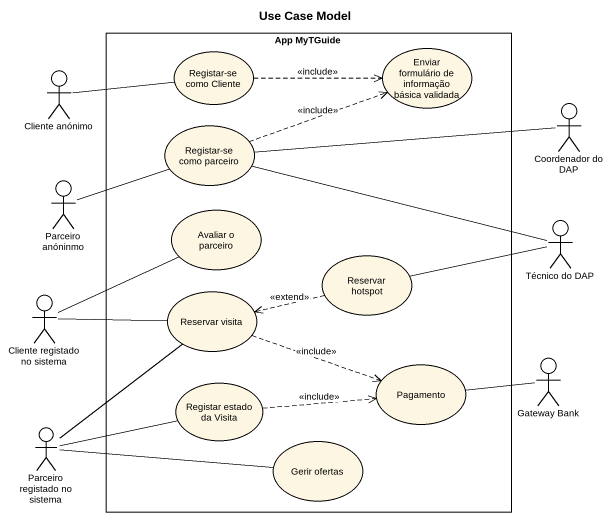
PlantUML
@startuml
title Use Case Model
rectangle "App MyTGuide" as App_MyTGuide {
  usecase "Registar-se como Cliente" as Registar_se_como_Cliente
  usecase "Enviar formulário de informação básica validada" as Enviar_formulário_de
  usecase "Registar-se como parceiro" as Registar_se_como_parceiro
  usecase "Avaliar o parceiro" as Avaliar_o_parceiro
  usecase "Reservar hotspot" as Reservar_hotspot
  usecase "Reservar visita" as Reservar_visita
  usecase Pagamento
  usecase "Registar estado da Visita" as Registar_estado_da_Visita
  usecase "Gerir ofertas" as Gerir_ofertas
}
actor "Cliente anónimo" as Cliente_anónimo
actor "Coordenador do DAP" as Coordenador_do_DAP
actor "Parceiro anóninmo" as Parceiro_anóninmo
actor "Técnico do DAP" as Técnico_do_DAP
actor "Cliente registado no sistema" as Cliente_registado_no_sistema
actor "Gateway Bank" as Gateway_Bank
actor "Parceiro registado no sistema" as Parceiro_registado_no
Registar_se_como_Cliente .right.> Enviar_formulário_de : <<include>>
Cliente_anónimo -right- Registar_se_como_Cliente
Registar_se_como_parceiro .right.> Enviar_formulário_de : <<include>>
Coordenador_do_DAP -left- Registar_se_como_parceiro
Parceiro_anóninmo -right- Registar_se_como_parceiro
Reservar_hotspot .left.> Reservar_visita : <<extend>>
Técnico_do_DAP -left- Registar_se_como_parceiro
Técnico_do_DAP -left- Reservar_hotspot
Cliente_registado_no_sistema -right- Avaliar_o_parceiro
Cliente_registado_no_sistema -right- Reservar_visita
Reservar_visita .right.> Pagamento : <<include>>
Reservar_visita -- Parceiro_registado_no
Gateway_Bank -left- Pagamento
Registar_estado_da_Visita .right.> Pagamento : <<include>>
Parceiro_registado_no -right- Registar_estado_da_Visita
Parceiro_registado_no -right- Gerir_ofertas
@enduml
